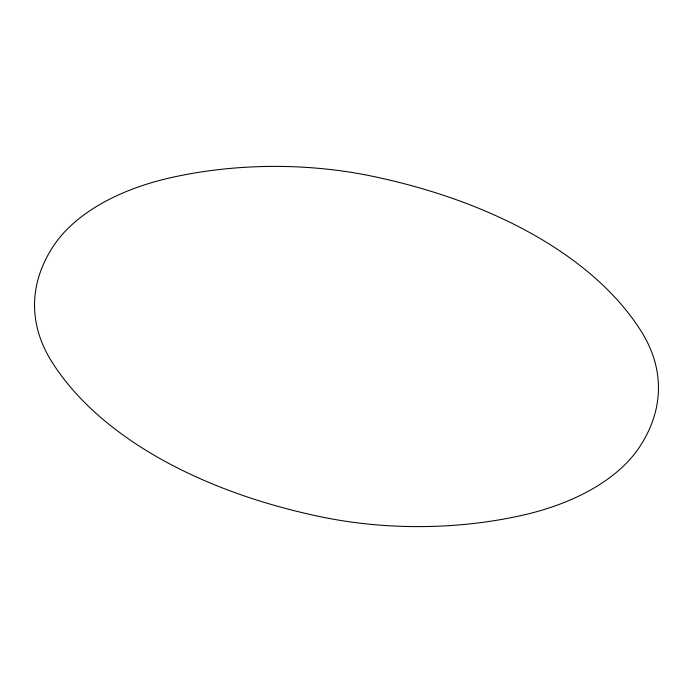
<?xml version="1.0" encoding="UTF-8"?>
<svg xmlns="http://www.w3.org/2000/svg" width="693" height="693" viewBox="0 0 693 693"><rect width="100%" height="100%" fill="white"/><g stroke="black" fill="none" stroke-linecap="round" stroke-linejoin="round"><path stroke-width="1.04" d="M51.663 361.503A448.111 258.714 0 0 0 320.521 516.727A286.772 165.566 0 0 0 522.461 515.254A204.972 118.338 0 0 0 638.799 448.085A286.772 165.566 0 0 0 641.337 331.497A448.111 258.714 0 0 0 372.479 176.273A286.772 165.566 0 0 0 170.539 177.746A204.972 118.338 0 0 0 54.201 244.915A286.772 165.566 0 0 0 51.663 361.503"/></g></svg>
